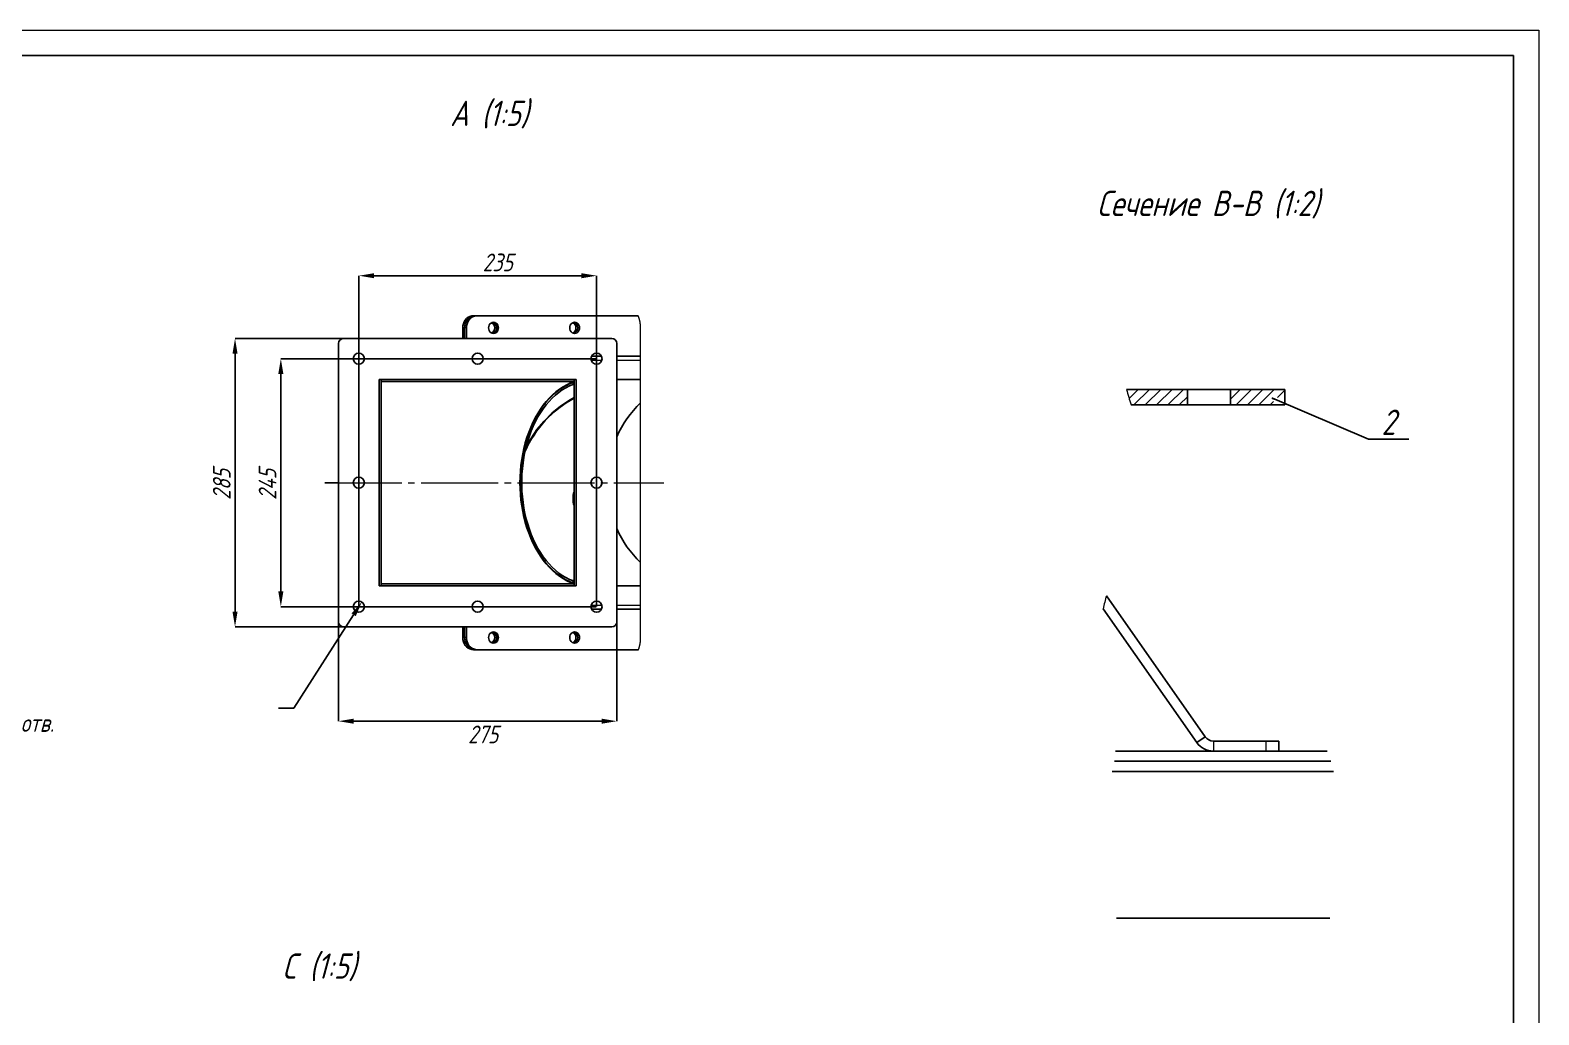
# Model space of a CAD drawing. Header units: millimetres. Extents: x 0 to 594, y -1 to 420.
# Drawn here: x 295.7 to 594, y 225.4 to 420 of the extents above; entities that cross this region are included whole.
import ezdxf

# ---------------------------------------------------------------- set-up
doc = ezdxf.new("R2010")
doc.units = ezdxf.units.MM
doc.linetypes.add('SLD-Осевая', pattern=[19.05, 15.24, -1.27, 1.27, -1.27])
doc.linetypes.add('SLD-Сплошная', pattern=[0])
doc.styles.add('SLDTEXTSTYLE0', font='', dxfattribs={"bigfont": 'bigfont'})
doc.styles.add('SLDTEXTSTYLE1', font='')
doc.styles.get('SLDTEXTSTYLE0').set_extended_font_data('ГОСТ тип А', italic=True)
doc.styles.get('SLDTEXTSTYLE1').set_extended_font_data('ГОСТ тип А', italic=True)
doc.dimstyles.new('SLDDIMSTYLE1', dxfattribs={"dimtxt": 0.18, "dimasz": 1, "dimexe": 0, "dimexo": 0.0625, "dimgap": 0, "dimtad": 0, "dimtih": 1, "dimtoh": 1, "dimdec": 0, "dimrnd": 1e-09, "dimzin": 0, "dimdsep": 46, "dimtxsty": 'Standard', "dimblk1": 'DOT', "dimblk2": 'DOT', "dimsah": 1, "dimcen": 0.09, "dimadec": 0, "dimazin": 0, "dimtfac": 1, "dimtdec": 0, "dimtofl": 0, "dimtmove": 0, "dimatfit": 3, "dimldrblk": 'DOT', "dimfxl": 1, "dimfrac": 2, "dimtolj": 1, "dimtzin": 0, "dimarcsym": 0})
doc.dimstyles.new('SLDDIMSTYLE6', dxfattribs={"dimtxt": 3.5, "dimasz": 3, "dimexe": 0, "dimexo": 0.0625, "dimgap": 0.875, "dimtad": 2, "dimdec": 1, "dimlfac": 5, "dimrnd": 1e-09, "dimzin": 12, "dimdsep": 46, "dimtxsty": 'SLDTEXTSTYLE1', "dimsah": 1, "dimcen": 0.09, "dimadec": 0, "dimazin": 3, "dimtfac": 1, "dimtofl": 0, "dimtmove": 0, "dimatfit": 3, "dimfxl": 1, "dimfrac": 2, "dimtolj": 1, "dimtzin": 12, "dimarcsym": 0})
doc.dimstyles.new('SLDDIMSTYLE7', dxfattribs={"dimtxt": 3.5, "dimasz": 3, "dimexe": 0, "dimexo": 0.0625, "dimgap": 0.875, "dimtad": 0, "dimtih": 1, "dimtoh": 1, "dimdec": 1, "dimlfac": 5, "dimrnd": 1e-09, "dimzin": 12, "dimdsep": 46, "dimtxsty": 'SLDTEXTSTYLE1', "dimsah": 1, "dimcen": 0, "dimadec": 0, "dimazin": 3, "dimtfac": 5, "dimtmove": 0, "dimatfit": 3, "dimfxl": 1, "dimfrac": 2, "dimtolj": 1, "dimtzin": 12, "dimarcsym": 0})

# ---------------------------------------------------------------- blocks, each defined once
blk = doc.blocks.new('*D38')
at = {"color": 0, "linetype": 'SLD-Сплошная', "lineweight": -2, "transparency": 16777216}
for p, q in [((407.65, 355.08), (345.3, 355.08)), ((345.3, 352.08), (345.3, 309.08)), ((407.65, 306.08), (345.3, 306.08))]:
    blk.add_line(p, q, dxfattribs=at)
at = {"color": 0, "linetype": 'SLD-Сплошная', "transparency": 16777216}
for points in [[(344.8, 352.08), (345.8, 352.08), (345.3, 355.08)], [(344.8, 309.08), (345.8, 309.08), (345.3, 306.08)]]:
    blk.add_solid(points, dxfattribs=at)
at = {"layer": 'Defpoints', "color": 0, "linetype": 'SLD-Сплошная', "transparency": 16777216}
for p in [(407.71, 355.08), (345.3, 306.08), (407.71, 306.08)]:
    blk.add_point(p, dxfattribs=at)
at = {"color": 0, "linetype": 'SLD-Сплошная', "lineweight": 18, "transparency": 16777216, "insert": (340.92, 330.24), "char_height": 3.5, "attachment_point": 2, "rotation": 90, "style": 'SLDTEXTSTYLE1'}
blk.add_mtext('\\A1;245', dxfattribs=at)
blk = doc.blocks.new('*D39')
at = {"color": 0, "linetype": 'SLD-Сплошная', "lineweight": -2, "transparency": 16777216}
for p, q in [((360.72, 306.14), (360.72, 371.48)), ((363.72, 371.48), (404.71, 371.48)), ((407.71, 306.14), (407.71, 371.48))]:
    blk.add_line(p, q, dxfattribs=at)
at = {"color": 0, "linetype": 'SLD-Сплошная', "transparency": 16777216}
for points in [[(363.72, 371.98), (363.72, 370.98), (360.72, 371.48)], [(404.71, 371.98), (404.71, 370.98), (407.71, 371.48)]]:
    blk.add_solid(points, dxfattribs=at)
at = {"layer": 'Defpoints', "color": 0, "linetype": 'SLD-Сплошная', "transparency": 16777216}
for p in [(407.71, 371.48), (360.72, 306.08), (407.71, 306.08)]:
    blk.add_point(p, dxfattribs=at)
at = {"color": 0, "linetype": 'SLD-Сплошная', "lineweight": 18, "transparency": 16777216, "insert": (388.18, 375.86), "char_height": 3.5, "attachment_point": 2, "style": 'SLDTEXTSTYLE1'}
blk.add_mtext('\\A1;235', dxfattribs=at)
blk = doc.blocks.new('*D40')
at = {"color": 0, "linetype": 'SLD-Сплошная', "lineweight": -2, "transparency": 16777216}
for p, q in [((357.65, 359.08), (336.24, 359.08)), ((336.24, 356.08), (336.24, 305.08)), ((357.65, 302.08), (336.24, 302.08))]:
    blk.add_line(p, q, dxfattribs=at)
at = {"color": 0, "linetype": 'SLD-Сплошная', "transparency": 16777216}
for points in [[(335.74, 356.08), (336.74, 356.08), (336.24, 359.08)], [(335.74, 305.08), (336.74, 305.08), (336.24, 302.08)]]:
    blk.add_solid(points, dxfattribs=at)
at = {"layer": 'Defpoints', "color": 0, "linetype": 'SLD-Сплошная', "transparency": 16777216}
for p in [(357.71, 359.08), (336.24, 302.08), (357.71, 302.08)]:
    blk.add_point(p, dxfattribs=at)
at = {"color": 0, "linetype": 'SLD-Сплошная', "lineweight": 18, "transparency": 16777216, "insert": (331.87, 330.24), "char_height": 3.5, "attachment_point": 2, "rotation": 90, "style": 'SLDTEXTSTYLE1'}
blk.add_mtext('\\A1;285', dxfattribs=at)
blk = doc.blocks.new('*D41')
at = {"color": 0, "linetype": 'SLD-Сплошная', "lineweight": -2, "transparency": 16777216}
for p, q in [((356.71, 303.02), (356.71, 283.45)), ((411.71, 303.02), (411.71, 283.45)), ((359.71, 283.45), (408.71, 283.45))]:
    blk.add_line(p, q, dxfattribs=at)
at = {"color": 0, "linetype": 'SLD-Сплошная', "transparency": 16777216}
for points in [[(359.71, 283.95), (359.71, 282.95), (356.71, 283.45)], [(408.71, 283.95), (408.71, 282.95), (411.71, 283.45)]]:
    blk.add_solid(points, dxfattribs=at)
at = {"layer": 'Defpoints', "color": 0, "linetype": 'SLD-Сплошная', "transparency": 16777216}
for p in [(356.71, 303.08), (411.71, 303.08), (411.71, 283.45)]:
    blk.add_point(p, dxfattribs=at)
at = {"color": 0, "linetype": 'SLD-Сплошная', "lineweight": 18, "transparency": 16777216, "insert": (385.29, 282.58), "char_height": 3.5, "attachment_point": 2, "style": 'SLDTEXTSTYLE1'}
blk.add_mtext('\\A1;275', dxfattribs=at)
blk = doc.blocks.new('*D42')
at = {"color": 0, "linetype": 'SLD-Сплошная', "lineweight": -2, "transparency": 16777216}
for p, q in [((347.85, 286.01), (359.69, 304.48)), ((344.85, 286.01), (347.85, 286.01))]:
    blk.add_line(p, q, dxfattribs=at)
at = {"color": 0, "linetype": 'SLD-Сплошная', "transparency": 16777216}
blk.add_solid([(359.27, 304.75), (360.11, 304.21), (361.31, 307.01)], dxfattribs=at)
at = {"layer": 'Defpoints', "color": 0, "linetype": 'SLD-Сплошная', "transparency": 16777216}
for p in [(360.12, 305.15), (361.31, 307.01)]:
    blk.add_point(p, dxfattribs=at)
at = {"color": 0, "linetype": 'SLD-Сплошная', "lineweight": 18, "transparency": 16777216, "insert": (234.64, 290.68), "char_height": 3.5, "attachment_point": 1, "style": 'SLDTEXTSTYLE1'}
blk.add_mtext('\\A1; ∅11*\\P<stack size=0.2> <stack size=5>8 отв.', dxfattribs=at)
blk = doc.blocks.new('SW_HATCH_0')
at = {"color": 0, "linetype": 'SLD-Сплошная', "lineweight": 18}
for p, q in [((40.49, 186.42), (40.46, 186.39)), ((42.73, 186.42), (40.97, 184.65)), ((44.98, 186.42), (41.98, 183.42)), ((47.22, 186.42), (44.22, 183.42)), ((49.47, 186.42), (46.47, 183.42)), ((51.71, 186.42), (48.71, 183.42)), ((52.53, 184.99), (50.96, 183.42)), ((62.94, 186.42), (61.03, 184.51)), ((65.18, 186.42), (62.18, 183.42)), ((67.43, 186.42), (64.43, 183.42)), ((69.67, 186.42), (66.67, 183.42)), ((71.78, 186.28), (70.32, 184.82)), ((69.55, 184.05), (68.92, 183.42)), ((17.6, 21.17), (19.84, 18.92)), ((18.68, 22.34), (20.83, 20.18)), ((20.12, 23.13), (22.84, 20.41)), ((22.09, 23.41), (25.09, 20.41)), ((24.33, 23.41), (27.33, 20.41)), ((26.58, 23.41), (29.58, 20.41)), ((28.82, 23.41), (31.82, 20.41)), ((31.07, 23.41), (34.07, 20.41)), ((33.31, 23.41), (36.31, 20.41)), ((35.56, 23.41), (38.56, 20.41)), ((37.8, 23.41), (40.8, 20.41)), ((40.05, 23.41), (43.05, 20.41)), ((42.29, 23.41), (45.29, 20.41)), ((44.54, 23.41), (47.54, 20.41)), ((46.78, 23.41), (49.78, 20.41)), ((49.03, 23.41), (52.03, 20.41)), ((51.27, 23.41), (52.53, 22.16)), ((61.03, 22.64), (63.25, 20.41)), ((62.5, 23.41), (65.5, 20.41)), ((64.74, 23.41), (67.74, 20.41)), ((66.99, 23.41), (68.82, 21.59)), ((69.23, 23.41), (71.78, 20.87)), ((71.48, 23.41), (71.78, 23.12)), ((16.92, 19.6), (19.78, 16.75)), ((16.78, 17.5), (19.78, 14.5)), ((16.78, 15.26), (19.78, 12.26)), ((16.78, 13.01), (19.78, 10.01)), ((16.78, 10.77), (19.78, 7.77)), ((16.78, 8.52), (19.78, 5.52)), ((16.78, 6.27), (19.78, 3.28)), ((16.78, 4.03), (19.78, 1.03)), ((0, 0), (-1.59, -1.59)), ((4.9, 0.41), (2.9, -1.59)), ((13.88, 0.41), (11.88, -1.59)), ((16.78, 1.78), (19.78, -1.22)), ((16.54, -1.42), (14.78, -3.18)), ((16.78, -0.46), (19.78, -3.46)), ((16.78, -2.71), (19.78, -5.71)), ((16.78, -4.95), (19.78, -7.95)), ((16.78, -7.2), (19.78, -10.2)), ((16.78, -10.16), (14.78, -12.16)), ((16.78, -9.44), (19.67, -12.34)), ((16.78, -11.69), (17.43, -12.34)), ((16.95, -20.84), (19.78, -23.67)), ((19.19, -20.84), (19.78, -21.42)), ((16.78, -23.63), (14.78, -25.63)), ((16.78, -22.91), (19.78, -25.91)), ((16.78, -25.16), (19.78, -28.16)), ((16.78, -28.12), (14.78, -30.12)), ((16.78, -27.4), (19.78, -30.4)), ((16.78, -29.65), (18.72, -31.59)), ((16.78, -37.1), (14.78, -39.1)), ((16.78, -41.59), (15.03, -43.34))]:
    blk.add_line(p, q, dxfattribs=at)
blk = doc.blocks.new('SW_NOTE_0_3')
at = {"color": 0, "linetype": 'SLD-Сплошная', "lineweight": 18}
for p, q in [((0, 0), (8, 0)), ((8, 0), (0, 0)), ((0, 0), (8, 0)), ((8, 0), (0, 0)), ((0, 0), (8, 0)), ((8, 0), (0, 0))]:
    blk.add_line(p, q, dxfattribs=at)
at = {"color": 0, "linetype": 'SLD-Сплошная', "lineweight": 18, "insert": (3.97, 5.85), "char_height": 5, "attachment_point": 2, "style": 'SLDTEXTSTYLE1'}
blk.add_mtext('2', dxfattribs=at)
blk = doc.blocks.new('_Dot')
at = {"color": 0, "linetype": 'ByBlock', "lineweight": -2}
blk.add_line((-0.5, 0), (-1, 0), dxfattribs=at)
at = {"color": 0, "linetype": 'ByBlock', "const_width": 0.5}
blk.add_lwpolyline([(-0.25, 0, 1), (0.25, 0, 1)], format="xyb", close=True, dxfattribs=at)

msp = doc.modelspace()

# ---------------------------------------------------------------- linework, layer by layer
at = {"color": 7, "linetype": 'SLD-Сплошная', "lineweight": 18}
for p, q in [((0, 420), (594, 420)), ((594, 420), (594, 0))]:
    msp.add_line(p, q, dxfattribs=at)
at = {"color": 7, "linetype": 'SLD-Сплошная', "lineweight": 25}
for p, q in [((20, 415), (589, 415)), ((589, 5), (589, 415)), ((381.2683, 359.0797), (381.2683, 361.1797)), ((381.6315, 359.0797), (381.6315, 361.1797)), ((381.9947, 359.0797), (381.9947, 361.1797)), ((383.4068, 363.5797), (383.7699, 363.5797)), ((384.1331, 363.5797), (383.7699, 363.5797)), ((384.1331, 363.5797), (415.9408, 363.5797)), ((356.713, 303.0797), (356.713, 358.0797)), ((357.713, 359.0797), (410.7126, 359.0797)), ((411.7126, 358.0797), (411.7126, 303.0797)), ((406.7298, 355.5797), (408.6894, 355.5797)), ((411.7126, 355.5797), (416.4111, 355.5797)), ((364.7487, 350.9797), (403.6769, 350.9797)), ((364.7487, 310.1797), (364.7487, 350.9797)), ((364.7487, 350.9797), (365.1487, 350.9797)), ((365.1487, 310.1797), (365.1487, 350.9797)), ((365.1487, 350.9797), (365.1487, 350.5797)), ((403.2769, 350.9797), (365.1487, 350.9797)), ((403.2769, 350.5797), (365.1487, 350.5797)), ((403.0909, 350.407), (403.2769, 350.407)), ((403.0909, 350.407), (403.0909, 349.9952)), ((403.0909, 349.9952), (403.2769, 349.9952)), ((403.2769, 350.9797), (403.2769, 350.5797)), ((403.2769, 310.5797), (403.2769, 350.5797)), ((403.6769, 350.9797), (403.6769, 310.1797)), ((411.7126, 350.9797), (416.4111, 350.9797)), ((512.4775, 348.9967), (524.5547, 348.9967)), ((524.5547, 348.9967), (524.5547, 345.9968)), ((533.0547, 348.9967), (524.5547, 348.9967)), ((533.0547, 345.9968), (533.0547, 348.9967)), ((533.0547, 348.9967), (543.8047, 348.9967)), ((543.8047, 345.9968), (543.8047, 348.9967)), ((513.4026, 345.9968), (524.5547, 345.9968)), ((533.0547, 345.9968), (524.5547, 345.9968)), ((533.0547, 345.9968), (543.8047, 345.9968)), ((365.1487, 310.5797), (365.1487, 310.1797)), ((403.2769, 310.5797), (365.1487, 310.5797)), ((403.2769, 311.2483), (402.7045, 311.3418)), ((403.2226, 311.2572), (402.8258, 311.2861)), ((403.2769, 311.1643), (403.0909, 311.1643)), ((403.0909, 311.1643), (403.0909, 310.7525)), ((403.2769, 310.7525), (403.0909, 310.7525)), ((403.2769, 310.5797), (403.2769, 310.1797)), ((403.6769, 310.1797), (364.7487, 310.1797)), ((364.7487, 310.1797), (365.1487, 310.1797)), ((403.2769, 310.1797), (365.1487, 310.1797)), ((411.7126, 310.1797), (416.4111, 310.1797)), ((528.0194, 280.3887), (508.5094, 308.2518)), ((406.7298, 305.5797), (408.6894, 305.5797)), ((411.7126, 305.5797), (416.4111, 305.5797)), ((526.3811, 279.2415), (507.8783, 305.6662)), ((410.7126, 302.0797), (357.713, 302.0797)), ((381.2683, 299.9797), (381.2683, 302.0797)), ((381.6315, 299.9797), (381.6315, 302.0797)), ((381.9947, 299.9797), (381.9947, 302.0797)), ((383.4068, 297.5797), (383.7699, 297.5797)), ((384.1331, 297.5797), (383.7699, 297.5797)), ((416.0047, 297.5797), (384.1331, 297.5797)), ((528.0194, 280.3887), (526.3811, 279.2415)), ((510.3416, 277.5358), (552.186, 277.5358)), ((529.6577, 279.5359), (540.0754, 279.5359)), ((540.0754, 279.5359), (542.5754, 279.5359)), ((542.5754, 279.5359), (542.5754, 277.5358)), ((510.1109, 275.5359), (552.8505, 275.5359)), ((509.6419, 273.5358), (553.4268, 273.5358)), ((510.4876, 244.5358), (552.6727, 244.5358))]:
    msp.add_line(p, q, dxfattribs=at)
at = {"color": 8, "linetype": 'SLD-Сплошная', "lineweight": 18}
for p, q in [((381.2683, 361.1797), (381.6315, 361.1797)), ((381.9947, 361.1797), (381.6315, 361.1797)), ((406.6513, 354.7797), (408.7679, 354.7797)), ((411.7126, 354.7797), (416.4111, 354.7797)), ((365.2292, 310.5797), (365.2292, 350.5797)), ((406.6513, 306.3797), (408.7679, 306.3797)), ((411.7126, 306.3797), (416.4111, 306.3797)), ((381.2683, 299.9797), (381.6315, 299.9797)), ((381.9947, 299.9797), (381.6315, 299.9797)), ((529.6577, 279.5359), (529.6577, 277.5358)), ((540.0754, 277.5358), (540.0754, 279.5359))]:
    msp.add_line(p, q, dxfattribs=at)
at = {"color": 7, "linetype": 'SLD-Осевая', "lineweight": 18}
for p, q in [((356.713, 330.5797), (353.9748, 330.5797)), ((353.9748, 330.5797), (421.0029, 330.5797))]:
    msp.add_line(p, q, dxfattribs=at)
at = {"color": 7, "linetype": 'SLD-Сплошная', "lineweight": 25, "flags": 128}
for points in [[(381.2683, 361.1797), (381.3008, 361.5965), (381.3973, 362.0006), (381.5548, 362.3797), (381.7686, 362.7224), (382.0322, 363.0182), (382.3375, 363.2582), (382.6754, 363.435), (383.0354, 363.5433), (383.4068, 363.5797)], [(381.6315, 361.1797), (381.664, 361.5965), (381.7605, 362.0006), (381.918, 362.3797), (382.1318, 362.7224), (382.3954, 363.0182), (382.7008, 363.2582), (383.0386, 363.435), (383.3986, 363.5433), (383.7699, 363.5797)], [(383.7699, 363.5797), (383.3986, 363.5433), (383.0386, 363.435), (382.7008, 363.2582), (382.3954, 363.0182), (382.1318, 362.7224), (381.918, 362.3797), (381.7605, 362.0006), (381.664, 361.5965), (381.6315, 361.1797)], [(384.1331, 363.5797), (383.7618, 363.5433), (383.4017, 363.435), (383.0639, 363.2582), (382.7586, 363.0182), (382.495, 362.7224), (382.2812, 362.3797), (382.1237, 362.0006), (382.0272, 361.5965), (381.9947, 361.1797)], [(388.2875, 361.4644), (388.3209, 361.1797), (388.2875, 360.895), (388.1896, 360.6297), (388.0338, 360.4019), (387.8308, 360.2271), (387.5944, 360.1172), (387.3408, 360.0797), (387.0871, 360.1172), (386.8507, 360.2271), (386.6477, 360.4019), (386.492, 360.6297), (386.394, 360.895), (386.3607, 361.1797), (386.394, 361.4644), (386.492, 361.7297), (386.6477, 361.9575), (386.8507, 362.1323), (387.0871, 362.2422), (387.3408, 362.2797), (387.5944, 362.2422), (387.8308, 362.1323), (388.0338, 361.9575), (388.1896, 361.7297), (388.2875, 361.4644)], [(404.3256, 361.4644), (404.359, 361.1797), (404.3256, 360.895), (404.2277, 360.6297), (404.0719, 360.4019), (403.8689, 360.2271), (403.6325, 360.1172), (403.3789, 360.0797), (403.1252, 360.1172), (402.8888, 360.2271), (402.6859, 360.4019), (402.5301, 360.6297), (402.4322, 360.895), (402.3988, 361.1797), (402.4322, 361.4644), (402.5301, 361.7297), (402.6859, 361.9575), (402.8888, 362.1323), (403.1252, 362.2422), (403.3789, 362.2797), (403.6325, 362.2422), (403.8689, 362.1323), (404.0719, 361.9575), (404.2277, 361.7297), (404.3256, 361.4644)], [(403.2917, 350.5797), (402.5439, 350.2952), (401.808, 349.9484), (401.0863, 349.5404), (400.381, 349.0724), (399.6945, 348.546), (399.0289, 347.9628), (398.3863, 347.3246), (397.7687, 346.6335), (397.1781, 345.8917), (396.6163, 345.1015), (396.0852, 344.2653), (395.5863, 343.386), (395.1214, 342.4661), (394.6918, 341.5087), (394.2989, 340.5167), (393.944, 339.4933), (393.6281, 338.4418), (393.3522, 337.3654), (393.1174, 336.2675), (392.9242, 335.1517), (392.7733, 334.0214), (392.6652, 332.8802), (392.6002, 331.7318), (392.5785, 330.5797), (392.6002, 329.4276), (392.6652, 328.2792), (392.7733, 327.138), (392.9242, 326.0078), (393.1174, 324.8919), (393.3522, 323.7941), (393.6281, 322.7177), (393.944, 321.6661), (394.2989, 320.6427), (394.6918, 319.6508), (395.1214, 318.6933), (395.5863, 317.7735), (396.0852, 316.8941), (396.6163, 316.058), (397.1781, 315.2677), (397.7687, 314.5259), (398.3863, 313.8348), (399.0289, 313.1967), (399.6945, 312.6135), (400.381, 312.087), (401.0863, 311.6191), (401.808, 311.211), (402.5439, 310.8642), (403.2917, 310.5797)], [(403.0909, 310.7525), (402.3587, 311.0496), (401.6387, 311.4069), (400.9331, 311.8234), (400.244, 312.2978), (399.5737, 312.8286), (398.9241, 313.4142), (398.2973, 314.0527), (397.6953, 314.7422), (397.1197, 315.4806), (396.5725, 316.2656), (396.0554, 317.0947), (395.5698, 317.9654), (395.1174, 318.8751), (394.6995, 319.8209), (394.3174, 320.7998), (393.9723, 321.809), (393.6653, 322.8452), (393.3972, 323.9052), (393.169, 324.9859), (392.9813, 326.0838), (392.8347, 327.1956), (392.7297, 328.3178), (392.6665, 329.447), (392.6454, 330.5797), (392.6665, 331.7124), (392.7297, 332.8416), (392.8347, 333.9639), (392.9813, 335.0756), (393.169, 336.1736), (393.3972, 337.2542), (393.6653, 338.3143), (393.9723, 339.3505), (394.3174, 340.3596), (394.6995, 341.3386), (395.1174, 342.2843), (395.5698, 343.194), (396.0554, 344.0647), (396.5725, 344.8939), (397.1197, 345.6788), (397.6953, 346.4172), (398.2973, 347.1067), (398.9241, 347.7452), (399.5737, 348.3308), (400.244, 348.8616), (400.9331, 349.336), (401.6387, 349.7525), (402.3587, 350.1099), (403.0909, 350.407)], [(403.0909, 311.1643), (402.3615, 311.4665), (401.6448, 311.8297), (400.9429, 312.2529), (400.2581, 312.7346), (399.5927, 313.2733), (398.9487, 313.8674), (398.3282, 314.5148), (397.7332, 315.2135), (397.1656, 315.9613), (396.6272, 316.7558), (396.1197, 317.5945), (395.6447, 318.4747), (395.2038, 319.3935), (394.7983, 320.3481), (394.4297, 321.3353), (394.0989, 322.3521), (393.8071, 323.3952), (393.5553, 324.4612), (393.3442, 325.5468), (393.1745, 326.6485), (393.0468, 327.7627), (392.9614, 328.8859), (392.9186, 330.0145), (392.9186, 331.1449), (392.9614, 332.2736), (393.0468, 333.3968), (393.1745, 334.511), (393.3442, 335.6126), (393.5553, 336.6982), (393.8071, 337.7642), (394.0989, 338.8073), (394.4297, 339.8241), (394.7983, 340.8114), (395.2038, 341.7659), (395.6447, 342.6848), (396.1197, 343.5649), (396.6272, 344.4036), (397.1656, 345.1981), (397.7332, 345.9459), (398.3282, 346.6447), (398.9487, 347.2921), (399.5927, 347.8861), (400.2581, 348.4248), (400.9429, 348.9065), (401.6448, 349.3297), (402.3615, 349.693), (403.0909, 349.9952)], [(393.741, 337.4983), (394.7021, 339.249), (395.9351, 341.0668), (397.3374, 342.763), (398.8964, 344.3178), (400.5965, 345.7124), (402.3889, 346.9111), (403.2769, 347.3865)], [(383.4068, 297.5797), (383.0354, 297.6162), (382.6754, 297.7245), (382.3375, 297.9013), (382.0322, 298.1412), (381.7686, 298.437), (381.5548, 298.7797), (381.3973, 299.1589), (381.3008, 299.563), (381.2683, 299.9797)], [(383.7699, 297.5797), (383.3986, 297.6162), (383.0386, 297.7245), (382.7008, 297.9013), (382.3954, 298.1412), (382.1318, 298.437), (381.918, 298.7797), (381.7605, 299.1589), (381.664, 299.563), (381.6315, 299.9797)], [(381.6315, 299.9797), (381.664, 299.563), (381.7605, 299.1589), (381.918, 298.7797), (382.1318, 298.437), (382.3954, 298.1412), (382.7008, 297.9013), (383.0386, 297.7245), (383.3986, 297.6162), (383.7699, 297.5797)], [(381.9947, 299.9797), (382.0272, 299.563), (382.1237, 299.1589), (382.2812, 298.7797), (382.495, 298.437), (382.7586, 298.1412), (383.0639, 297.9013), (383.4017, 297.7245), (383.7618, 297.6162), (384.1331, 297.5797)], [(388.2875, 300.2644), (388.3209, 299.9797), (388.2875, 299.695), (388.1896, 299.4297), (388.0338, 299.2019), (387.8308, 299.0271), (387.5944, 298.9172), (387.3408, 298.8797), (387.0871, 298.9172), (386.8507, 299.0271), (386.6477, 299.2019), (386.492, 299.4297), (386.394, 299.695), (386.3607, 299.9797), (386.394, 300.2644), (386.492, 300.5297), (386.6477, 300.7575), (386.8507, 300.9323), (387.0871, 301.0422), (387.3408, 301.0797), (387.5944, 301.0422), (387.8308, 300.9323), (388.0338, 300.7575), (388.1896, 300.5297), (388.2875, 300.2644)], [(404.3256, 300.2644), (404.359, 299.9797), (404.3256, 299.695), (404.2277, 299.4297), (404.0719, 299.2019), (403.8689, 299.0271), (403.6325, 298.9172), (403.3789, 298.8797), (403.1252, 298.9172), (402.8888, 299.0271), (402.6859, 299.2019), (402.5301, 299.4297), (402.4322, 299.695), (402.3988, 299.9797), (402.4322, 300.2644), (402.5301, 300.5297), (402.6859, 300.7575), (402.8888, 300.9323), (403.1252, 301.0422), (403.3789, 301.0797), (403.6325, 301.0422), (403.8689, 300.9323), (404.0719, 300.7575), (404.2277, 300.5297), (404.3256, 300.2644)]]:
    msp.add_lwpolyline(points, dxfattribs=at)
at = {"color": 7, "linetype": 'SLD-Сплошная', "lineweight": 18, "flags": 128}
msp.add_lwpolyline([(416.0047, 297.5797), (416.0126, 297.6002), (416.0204, 297.6206), (416.0282, 297.6411), (416.0358, 297.6616), (416.0434, 297.6822), (416.0509, 297.7028), (416.0584, 297.7234), (416.0657, 297.744), (416.073, 297.7647), (416.0802, 297.7854), (416.0874, 297.8061), (416.0944, 297.8268), (416.1014, 297.8476), (416.1083, 297.8684), (416.1152, 297.8892), (416.1219, 297.91), (416.1286, 297.9309), (416.1352, 297.9518), (416.1417, 297.9727), (416.1482, 297.9936), (416.1545, 298.0146), (416.1609, 298.0356), (416.1671, 298.0566), (416.1732, 298.0776), (416.1793, 298.0987), (416.1853, 298.1197), (416.1912, 298.1408), (416.1971, 298.162), (416.2028, 298.1831), (416.2085, 298.2042), (416.2141, 298.2254), (416.2196, 298.2466), (416.2251, 298.2678), (416.2305, 298.2891), (416.2358, 298.3103), (416.241, 298.3316), (416.2461, 298.3529), (416.2512, 298.3742), (416.2562, 298.3956), (416.2611, 298.4169), (416.2659, 298.4383), (416.2707, 298.4597), (416.2753, 298.4811), (416.2799, 298.5025), (416.2844, 298.5239), (416.2889, 298.5454), (416.2932, 298.5669), (416.2975, 298.5884), (416.3017, 298.6099), (416.3058, 298.6314), (416.3099, 298.6529), (416.3139, 298.6745), (416.3177, 298.696), (416.3216, 298.7176), (416.3253, 298.7392), (416.329, 298.7608), (416.3325, 298.7824), (416.336, 298.804), (416.3394, 298.8257), (416.3428, 298.8473), (416.346, 298.869), (416.3492, 298.8907), (416.3523, 298.9123), (416.3553, 298.934), (416.3583, 298.9558), (416.3611, 298.9775), (416.3639, 298.9992), (416.3666, 299.021), (416.3692, 299.0427), (416.3718, 299.0645), (416.3743, 299.0862), (416.3766, 299.108), (416.3789, 299.1298), (416.3812, 299.1516), (416.3833, 299.1734), (416.3854, 299.1952), (416.3874, 299.217), (416.3893, 299.2389), (416.3911, 299.2607), (416.3928, 299.2825), (416.3945, 299.3044), (416.3961, 299.3262), (416.3976, 299.3481), (416.399, 299.3699), (416.4004, 299.3918), (416.4017, 299.4137), (416.4029, 299.4356), (416.404, 299.4574), (416.405, 299.4793), (416.4059, 299.5012), (416.4068, 299.5231), (416.4076, 299.545), (416.4083, 299.5669), (416.4089, 299.5888), (416.4095, 299.6107), (416.41, 299.6326), (416.4103, 299.6545), (416.4107, 299.6764), (416.4109, 299.6983), (416.411, 299.7202), (416.4111, 299.7421), (416.4111, 299.7504), (416.4111, 305.5797), (416.4111, 306.3797), (416.4111, 310.1797), (416.4111, 314.823), (416.4111, 346.3365), (416.4111, 350.9797), (416.4111, 354.7797), (416.4111, 355.5797), (416.4111, 361.251), (416.4111, 361.2729), (416.411, 361.2948), (416.4108, 361.3167), (416.4105, 361.3386), (416.4101, 361.3605), (416.4097, 361.3824), (416.4092, 361.4043), (416.4086, 361.4262), (416.4079, 361.4481), (416.4071, 361.47), (416.4063, 361.4919), (416.4054, 361.5138), (416.4044, 361.5357), (416.4033, 361.5576), (416.4021, 361.5794), (416.4009, 361.6013), (416.3996, 361.6232), (416.3982, 361.645), (416.3967, 361.6669), (416.3951, 361.6888), (416.3935, 361.7106), (416.3918, 361.7324), (416.39, 361.7543), (416.3881, 361.7761), (416.3861, 361.7979), (416.3841, 361.8197), (416.382, 361.8415), (416.3798, 361.8633), (416.3775, 361.8851), (416.3752, 361.9069), (416.3727, 361.9287), (416.3702, 361.9505), (416.3676, 361.9722), (416.365, 361.994), (416.3622, 362.0157), (416.3594, 362.0374), (416.3564, 362.0591), (416.3535, 362.0808), (416.3504, 362.1025), (416.3472, 362.1242), (416.344, 362.1459), (416.3407, 362.1675), (416.3373, 362.1892), (416.3338, 362.2108), (416.3303, 362.2324), (416.3267, 362.254), (416.323, 362.2756), (416.3192, 362.2972), (416.3153, 362.3188), (416.3114, 362.3403), (416.3074, 362.3619), (416.3033, 362.3834), (416.2991, 362.4049), (416.2949, 362.4264), (416.2905, 362.4479), (416.2861, 362.4693), (416.2816, 362.4908), (416.2771, 362.5122), (416.2724, 362.5336), (416.2677, 362.555), (416.2629, 362.5764), (416.258, 362.5977), (416.2531, 362.6191), (416.248, 362.6404), (416.2429, 362.6617), (416.2377, 362.683), (416.2325, 362.7043), (416.2271, 362.7255), (416.2217, 362.7467), (416.2162, 362.7679), (416.2106, 362.7891), (416.205, 362.8103), (416.1992, 362.8314), (416.1934, 362.8526), (416.1875, 362.8737), (416.1816, 362.8948), (416.1755, 362.9158), (416.1694, 362.9368), (416.1632, 362.9579), (416.1569, 362.9789), (416.1506, 362.9998), (416.1442, 363.0208), (416.1377, 363.0417), (416.1311, 363.0626), (416.1244, 363.0835), (416.1177, 363.1043), (416.1109, 363.1251), (416.104, 363.1459), (416.0971, 363.1667), (416.09, 363.1875), (416.0829, 363.2082), (416.0757, 363.2289), (416.0685, 363.2496), (416.0611, 363.2702), (416.0537, 363.2908), (416.0462, 363.3114), (416.0387, 363.332), (416.031, 363.3525), (416.0233, 363.373), (416.0156, 363.3935), (416.0077, 363.4139), (415.9997, 363.4344), (415.9917, 363.4548), (415.9837, 363.4751), (415.9755, 363.4955), (415.9673, 363.5158), (415.959, 363.536), (415.9506, 363.5563), (415.9421, 363.5765), (415.9408, 363.5797)], dxfattribs=at)
at = {"color": 7, "linetype": 'SLD-Сплошная', "lineweight": 25}
for centre in [(360.7159, 355.0797), (384.2128, 355.0797), (407.7096, 355.0797), (360.716, 330.5797), (407.7096, 330.5797), (360.716, 306.0797), (384.2128, 306.0797), (407.7096, 306.0797)]:
    msp.add_circle(centre, 1.1, dxfattribs=at)
for centre, radius, start, end in [((386.4649, 361.1797), 1.1431, 296.649147, 63.350853), ((386.8516, 361.1797), 1.1239, 285.882757, 74.117243), ((386.8939, 361.2293), 1.065, 357.333362, 75.573938), ((386.8939, 361.1302), 1.065, 284.426062, 2.666638), ((402.503, 361.1797), 1.1431, 296.648481, 63.351519), ((402.8897, 361.1797), 1.1239, 285.881528, 74.118472), ((402.932, 361.2293), 1.065, 357.332455, 75.574845), ((402.932, 361.1302), 1.065, 284.425155, 2.667545), ((357.713, 358.0797), 1, 90.000547, 179.999453), ((410.7126, 358.0797), 1, 0.000547, 89.999453), ((414.0931, 327.6094), 22.466, 118.780079, 155.804472), ((430.3443, 331.5517), 20.3156, 133.301522, 156.507895), ((407.4885, 327.4285), 4.4175, 162.436732, 197.563268), ((430.3443, 329.6077), 20.3156, 203.492105, 226.698478), ((357.713, 303.0797), 1, 180.000547, 269.999453), ((410.7126, 303.0797), 1, 270.000547, 359.999453), ((386.4649, 299.9797), 1.1431, 296.649147, 63.350853), ((386.8516, 299.9797), 1.1239, 285.882757, 74.117243), ((386.8939, 300.0293), 1.065, 357.333362, 75.573938), ((386.8939, 299.9302), 1.065, 284.426062, 2.666638), ((402.503, 299.9797), 1.1431, 296.648481, 63.351519), ((402.8897, 299.9797), 1.1239, 285.881528, 74.118472), ((402.932, 300.0293), 1.065, 357.332455, 75.574845), ((402.932, 299.9302), 1.065, 284.425155, 2.667545), ((529.6576, 281.5357), 1.9999, 214.998863, 270.002568), ((529.6577, 281.5359), 4, 215.00015, 269.999533)]:
    msp.add_arc(centre, radius, start, end, dxfattribs=at)
at = {"color": 7, "linetype": 'SLD-Сплошная', "lineweight": 18}
for centre, radius, start, end in [((561.0577, 362.3339), 50.3777, 195.351698, 198.922723), ((545.1506, 297.9383), 38.0649, 164.27959, 168.286527)]:
    msp.add_arc(centre, radius, start, end, dxfattribs=at)

# ---------------------------------------------------------------- block references
for name, p in [('SW_HATCH_0', (472.0279, 162.5807)), ('SW_NOTE_0_3', (560.3027, 339.1732))]:
    msp.add_blockref(name, p, dxfattribs=at)

# ---------------------------------------------------------------- texts
at = {"color": 7, "linetype": 'SLD-Сплошная', "lineweight": 18, "char_height": 5, "attachment_point": 2}
for s, insert, style in [('A (1:5)', (386.4909, 406.0625), 'SLDTEXTSTYLE1'), ('Сечение B-B (1:2)', (528.6085, 388.2793), 'SLDTEXTSTYLE0'), ('C (1:5)', (352.8321, 237.5594), 'SLDTEXTSTYLE1')]:
    msp.add_mtext(s, dxfattribs=dict(at, insert=insert, style=style))

# ---------------------------------------------------------------- dimensions: what is measured, and where the dimension line sits
at = {"color": 7, "linetype": 'SLD-Сплошная', "lineweight": 18}
for base, p1, p2, picture, middle in [((407.7096, 371.4832), (360.7159, 306.0797), (407.7096, 306.0797), '*D39', (388.1805, 371.4832)), ((411.7126, 283.4538), (356.713, 303.0797), (411.7126, 303.0797), '*D41', (385.2881, 283.4538))]:
    dim = msp.add_linear_dim(base=base, p1=p1, p2=p2, dimstyle='SLDDIMSTYLE6', override={"dimlfac": 5}, dxfattribs=at)
    dim.commit()
    dim.dimension.update_dxf_attribs({"geometry": picture, "text_midpoint": middle, "dimtype": 160})
for base, p1, p2, picture, middle in [((336.2432, 302.0797), (357.713, 359.0797), (357.713, 302.0797), '*D40', (336.2432, 330.2351)), ((345.2976, 306.0797), (407.7096, 355.0797), (407.7096, 306.0797), '*D38', (345.2976, 330.2351))]:
    dim = msp.add_linear_dim(base=base, p1=p1, p2=p2, angle=90, dimstyle='SLDDIMSTYLE6', override={"dimlfac": 5}, dxfattribs=at)
    dim.commit()
    dim.dimension.update_dxf_attribs({"geometry": picture, "text_midpoint": middle, "dimtype": 160})
dim = msp.add_diameter_dim_2p(p1=(360.1222, 305.1537), p2=(361.3097, 307.0057), text=' <>*\\P<stack size=0.2> <stack size=5>8 отв.', dimstyle='SLDDIMSTYLE7', override={"dimlfac": 5}, dxfattribs=at)
dim.commit()
dim.dimension.update_dxf_attribs({"geometry": '*D42', "text_midpoint": (289.3075, 286.0141), "dimtype": 163})

# ---------------------------------------------------------------- leaders
msp.add_leader([(541.3551, 347.2584), (560.3027, 339.1732)], dimstyle='SLDDIMSTYLE1', override={"dimscale": 0.389648}, dxfattribs=at)

doc.saveas('drawing.dxf')
